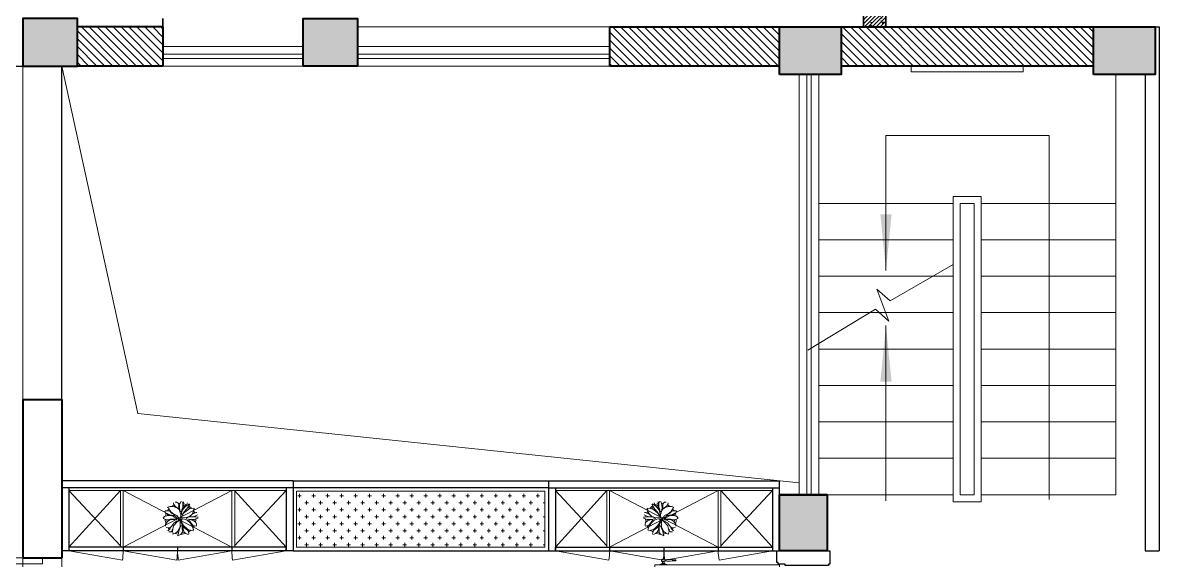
# Model space of a CAD drawing. Extents: x 141531 to 670160, y -200720 to 55914.
# Drawn here: x 506098 to 514208, y -172870 to -169031 of the extents above; entities that cross this region are included whole.
import ezdxf

# ---------------------------------------------------------------- set-up
doc = ezdxf.new("R2010")
doc.units = 0
doc.header["$LTSCALE"] = 1000
doc.header["$MEASUREMENT"] = 0
doc.linetypes.add('ACAD_ISO03W100', pattern=[30, 12, -18])
doc.layers.get('0').update_dxf_attribs({"color": 252, "linetype": 'CONTINUOUS'})
for name, color, linetype, lineweight in [('01.0墙体线', 7, 'CONTINUOUS', 40), ('01.1新加墙体线', 1, 'CONTINUOUS', 35), ('01.2墙体填充', 251, 'CONTINUOUS', 5), ('02.1家具粗', 4, 'CONTINUOUS', 25), ('02.3家具细', 9, 'CONTINUOUS', 5), ('08.1窗外线', 2, 'CONTINUOUS', 18), ('08.2窗内线', 3, 'CONTINUOUS', 5), ('09.0门用线', 5, 'CONTINUOUS', 15), ('11.0绿化线', 3, 'CONTINUOUS', 5), ('12.0填充线', 8, 'CONTINUOUS', 5), ('13.1柱填充', 8, 'CONTINUOUS', 0), ('14.5楼梯线', 80, 'CONTINUOUS', 18), ('16.0分割线', 6, 'ACAD_ISO03W100', 13)]:
    doc.layers.add(name, color=color, linetype=linetype, lineweight=lineweight)
doc.layers.add('设计', color=4, linetype='CONTINUOUS')
pattern_1 = [(135, (127373.17, -602921.306), (-28.2842712, -28.2842712), [])]

# ---------------------------------------------------------------- blocks, each defined once
blk = doc.blocks.new('_ARROW')
blk.add_solid([(0, 0), (-1, 0.1), (-1, -0.1)])
blk = doc.blocks.new('A$C501F2513')
at = {"layer": '02.3家具细', "ltscale": 1.4}
for p, q in [((-3.8, 6), (-3.8, -7.8)), ((6.1, 11), (1.1, 11)), ((11, 6), (11, -7.8)), ((11, 4.9), (23.4, 4.9)), ((23.4, 4.9), (23.4, -6.7)), ((25.9, 6.5), (25, 6.5)), ((30, 15.6), (25.9, 6.5)), ((25.9, 6.5), (25.9, -8.3)), ((32.5, 23.9), (30, 15.6)), ((30, 15.6), (30, -17.4)), ((32.5, 23.9), (32.5, -25.6)), ((34.1, 23.9), (32.5, 23.9)), ((34.1, 23.9), (34.1, -25.6)), ((6.1, -12.8), (1.1, -12.8)), ((11, -6.7), (23.4, -6.7)), ((25.9, -8.3), (25, -8.3)), ((25.9, -8.3), (30, -17.4)), ((30, -17.4), (32.5, -25.6)), ((32.5, -25.6), (34.1, -25.6))]:
    blk.add_line(p, q, dxfattribs=at)
for centre, radius, start, end in [((1.1, 6), 4.95, 90, 180), ((6.1, 6), 4.95, 0, 90), ((25, 4.9), 1.65, 90, 180), ((1.1, -7.8), 4.95, 180, 270), ((92.4, -41.4), 95.7, 162.58412, 193.26367), ((-55.4, -72.1), 55.3, 350.97481, 9.02519), ((6.1, -7.8), 4.95, 270, 0), ((-85.2, -41.4), 95.7, 346.73633, 17.41588), ((62.6, -72.1), 55.3, 170.97481, 189.02519), ((25, -6.7), 1.65, 180, 270), ((10.7, -81.5), 11.5, 176.38558, 216.23146), ((3.6, -87.3), 2.31, 203.59413, 336.40587), ((-3.6, -81.5), 11.5, 323.76854, 3.61442)]:
    blk.add_arc(centre, radius, start, end, dxfattribs=at)
blk = doc.blocks.new('A$C05DC0E02')
at = {"layer": '09.0门用线', "ltscale": 0.1}
for p, q in [((-1411, 833.2), (-1367.8, 833.2)), ((-1411, -166.8), (-1411, 833.2)), ((-1367.8, 833.2), (-1367.8, -166.8)), ((45.7, -166.8), (45.7, 333.2)), ((45.7, 333.2), (89, 333.2)), ((89, 333.2), (89, -166.8)), ((-1367.8, -166.8), (-1411, -166.8)), ((89, -166.8), (45.7, -166.8))]:
    blk.add_line(p, q, dxfattribs=at)
at = {"layer": '09.0门用线', "linetype": 'ACAD_ISO03W100'}
for centre, radius, start, end in [((-1411, -166.8), 1000, 0, 90), ((89, -166.8), 500, 90, 180)]:
    blk.add_arc(centre, radius, start, end, dxfattribs=at)
at = {"layer": '02.1家具粗', "yscale": 1.080459770120797, "zscale": 1.080459770114943}
for p, xscale in [((-1447.9, 769.3), 1.080459770164452), ((-1331, 769.3), -1.080459770164452), ((8.9, 269.3), 1.080459770164452), ((125.8, 269.3), -1.080459770164452)]:
    blk.add_blockref('A$C501F2513', p, dxfattribs=dict(at, xscale=xscale))
blk = doc.blocks.new('A$C576C5176')
at = {"layer": '02.3家具细', "ltscale": 1.4}
for p, q in [((-302.8, 114.9), (-302.8, 99.9)), ((-292.1, 120.2), (-297.5, 120.2)), ((-292.1, 94.5), (-297.5, 94.5)), ((-286.8, 114.9), (-286.8, 99.9)), ((-286.8, 113.6), (-273.4, 113.6)), ((-286.8, 101.1), (-273.4, 101.1)), ((-273.4, 113.6), (-273.4, 101.1)), ((-270.7, 115.4), (-271.6, 115.4)), ((-270.7, 99.4), (-271.6, 99.4)), ((-266.3, 125.2), (-270.7, 115.4)), ((-270.7, 115.4), (-270.7, 99.4)), ((-270.7, 99.4), (-266.3, 89.6)), ((-263.6, 134.1), (-266.3, 125.2)), ((-266.3, 125.2), (-266.3, 89.6)), ((-266.3, 89.6), (-263.6, 80.6)), ((-263.6, 134.1), (-263.6, 80.6)), ((-261.8, 134.1), (-263.6, 134.1)), ((-261.8, 134.1), (-261.8, 80.6)), ((-218.6, 134.1), (-218.6, 80.6)), ((-218.6, 134.1), (-216.8, 134.1)), ((-216.8, 134.1), (-216.8, 80.6)), ((-216.8, 134.1), (-214.1, 125.2)), ((-214.1, 89.6), (-216.8, 80.6)), ((-214.1, 125.2), (-214.1, 89.6)), ((-214.1, 125.2), (-209.7, 115.4)), ((-209.7, 99.4), (-214.1, 89.6)), ((-209.7, 115.4), (-209.7, 99.4)), ((-209.7, 115.4), (-208.8, 115.4)), ((-209.7, 99.4), (-208.8, 99.4)), ((-193.6, 113.6), (-207, 113.6)), ((-207, 113.6), (-207, 101.1)), ((-193.6, 101.1), (-207, 101.1)), ((-193.6, 114.9), (-193.6, 99.9)), ((-188.3, 120.2), (-182.9, 120.2)), ((-188.3, 94.5), (-182.9, 94.5)), ((-177.6, 114.9), (-177.6, 99.9)), ((-263.6, 80.6), (-261.8, 80.6)), ((-216.8, 80.6), (-218.6, 80.6)), ((1154, -385.1), (1154, -400.1)), ((1164.7, -379.8), (1159.3, -379.8)), ((1164.7, -405.5), (1159.3, -405.5)), ((1170, -385.1), (1170, -400.1)), ((1170, -386.4), (1183.4, -386.4)), ((1170, -398.9), (1183.4, -398.9)), ((1183.4, -386.4), (1183.4, -398.9)), ((1186.1, -384.6), (1185.2, -384.6)), ((1186.1, -400.6), (1185.2, -400.6)), ((1190.5, -374.8), (1186.1, -384.6)), ((1186.1, -384.6), (1186.1, -400.6)), ((1186.1, -400.6), (1190.5, -410.4)), ((1193.2, -365.9), (1190.5, -374.8)), ((1190.5, -374.8), (1190.5, -410.4)), ((1193.2, -365.9), (1193.2, -419.4)), ((1195, -365.9), (1193.2, -365.9)), ((1195, -365.9), (1195, -419.4)), ((1238.2, -365.9), (1238.2, -419.4)), ((1238.2, -365.9), (1240, -365.9)), ((1240, -365.9), (1240, -419.4)), ((1240, -365.9), (1242.6, -374.8)), ((1242.6, -374.8), (1242.6, -410.4)), ((1242.6, -374.8), (1247.1, -384.6)), ((1247.1, -400.6), (1242.6, -410.4)), ((1247.1, -384.6), (1247.1, -400.6)), ((1247.1, -384.6), (1248, -384.6)), ((1247.1, -400.6), (1248, -400.6)), ((1263.1, -386.4), (1249.8, -386.4)), ((1249.8, -386.4), (1249.8, -398.9)), ((1263.1, -398.9), (1249.8, -398.9)), ((1263.1, -385.1), (1263.1, -400.1)), ((1268.5, -379.8), (1273.8, -379.8)), ((1268.5, -405.5), (1273.8, -405.5)), ((1279.2, -385.1), (1279.2, -400.1)), ((1190.5, -410.4), (1193.2, -419.4)), ((1193.2, -419.4), (1195, -419.4)), ((1240, -419.4), (1238.2, -419.4)), ((1242.6, -410.4), (1240, -419.4))]:
    blk.add_line(p, q, dxfattribs=at)
for centre, major_axis, start_param, end_param in [((-198.8, 63.6), (-73.1, 73.1), 0.481434, 1.016893), ((-297.5, 114.9), (-3.78, 3.78), -0.785398, 0.785398), ((-297.5, 99.9), (3.78, 3.78), 2.356194, 3.926991), ((-292.1, 114.9), (-3.78, 3.78), 3.926991, 5.497787), ((-292.1, 99.9), (3.78, 3.78), 3.926991, 5.497787), ((-390.8, 63.6), (-73.1, 73.1), 3.695496, 4.230955), ((-271.6, 113.6), (-1.26, 1.26), -0.785398, 0.785398), ((-271.6, 101.1), (-1.26, 1.26), 0.785398, 2.356194), ((-287.1, 20.3), (8.77, 8.77), 2.293111, 2.988553), ((-358.5, 30.5), (42.3, 42.3), 5.340268, 5.655306), ((-294.8, 14), (-1.76, 1.76), 1.197193, 3.515196), ((-302.5, 20.3), (8.77, 8.77), 4.865429, 5.560871), ((-231.1, 30.5), (42.3, 42.3), 2.198675, 2.513714), ((1258, -436.4), (-73.1, 73.1), 0.481434, 1.016893), ((1258, -436.4), (-73.1, 73.1), 0.481434, 1.016893), ((1159.3, -385.1), (-3.78, 3.78), -0.785398, 0.785398), ((1159.3, -385.1), (-3.78, 3.78), -0.785398, 0.785398), ((1159.3, -400.1), (3.78, 3.78), 2.356194, 3.926991), ((1159.3, -400.1), (3.78, 3.78), 2.356194, 3.926991), ((1164.7, -385.1), (-3.78, 3.78), 3.926991, 5.497787), ((1164.7, -385.1), (-3.78, 3.78), 3.926991, 5.497787), ((1164.7, -400.1), (3.78, 3.78), 3.926991, 5.497787), ((1164.7, -400.1), (3.78, 3.78), 3.926991, 5.497787), ((1066, -436.4), (-73.1, 73.1), 3.695496, 4.230955), ((1066, -436.4), (-73.1, 73.1), 3.695496, 4.230955), ((1185.2, -386.4), (-1.26, 1.26), -0.785398, 0.785398), ((1185.2, -386.4), (-1.26, 1.26), -0.785398, 0.785398), ((1185.2, -398.9), (-1.26, 1.26), 0.785398, 2.356194), ((1185.2, -398.9), (-1.26, 1.26), 0.785398, 2.356194), ((1169.7, -479.7), (8.77, 8.77), 2.293111, 2.988553), ((1169.7, -479.7), (8.77, 8.77), 2.293111, 2.988553), ((1098.3, -469.5), (42.3, 42.3), 5.340268, 5.655306), ((1098.3, -469.5), (42.3, 42.3), 5.340268, 5.655306), ((1154.3, -479.7), (8.77, 8.77), 4.865429, 5.560871), ((1154.3, -479.7), (8.77, 8.77), 4.865429, 5.560871), ((1225.7, -469.5), (42.3, 42.3), 2.198675, 2.513714), ((1225.7, -469.5), (42.3, 42.3), 2.198675, 2.513714), ((1162, -486), (-1.76, 1.76), 1.197193, 3.515196), ((1162, -486), (-1.76, 1.76), 1.197193, 3.515196)]:
    blk.add_ellipse(centre, major_axis=major_axis, ratio=1, start_param=start_param, end_param=end_param, dxfattribs=at)
at = {"layer": '02.3家具细', "ltscale": 1.4, "extrusion": (0, 0, -1)}
for centre, major_axis, start_param, end_param in [((-208.8, 113.6), (1.26, 1.26), -0.785398, 0.785398), ((-208.8, 101.1), (1.26, 1.26), 0.785398, 2.356194), ((-89.6, 63.6), (73.1, 73.1), 3.695496, 4.230955), ((-188.3, 114.9), (3.78, 3.78), 3.926991, 5.497787), ((-188.3, 99.9), (-3.78, 3.78), 3.926991, 5.497787), ((-182.9, 114.9), (3.78, 3.78), -0.785398, 0.785398), ((-182.9, 99.9), (-3.78, 3.78), 2.356194, 3.926991), ((-281.6, 63.6), (73.1, 73.1), 0.481434, 1.016893), ((-177.9, 20.3), (-8.77, 8.77), 4.865429, 5.560871), ((-249.3, 30.5), (-42.3, 42.3), 2.198675, 2.513714), ((-185.6, 14), (1.76, 1.76), 1.197193, 3.515196), ((-193.3, 20.3), (-8.77, 8.77), 2.293111, 2.988553), ((-121.9, 30.5), (-42.3, 42.3), 5.340268, 5.655306), ((1248, -386.4), (1.26, 1.26), -0.785398, 0.785398), ((1248, -386.4), (1.26, 1.26), -0.785398, 0.785398), ((1248, -398.9), (1.26, 1.26), 0.785398, 2.356194), ((1248, -398.9), (1.26, 1.26), 0.785398, 2.356194), ((1367.1, -436.4), (73.1, 73.1), 3.695496, 4.230955), ((1367.1, -436.4), (73.1, 73.1), 3.695496, 4.230955), ((1268.5, -385.1), (3.78, 3.78), 3.926991, 5.497787), ((1268.5, -385.1), (3.78, 3.78), 3.926991, 5.497787), ((1268.5, -400.1), (-3.78, 3.78), 3.926991, 5.497787), ((1268.5, -400.1), (-3.78, 3.78), 3.926991, 5.497787), ((1273.8, -385.1), (3.78, 3.78), -0.785398, 0.785398), ((1273.8, -385.1), (3.78, 3.78), -0.785398, 0.785398), ((1273.8, -400.1), (-3.78, 3.78), 2.356194, 3.926991), ((1273.8, -400.1), (-3.78, 3.78), 2.356194, 3.926991), ((1175.2, -436.4), (73.1, 73.1), 0.481434, 1.016893), ((1175.2, -436.4), (73.1, 73.1), 0.481434, 1.016893), ((1278.9, -479.7), (-8.77, 8.77), 4.865429, 5.560871), ((1278.9, -479.7), (-8.77, 8.77), 4.865429, 5.560871), ((1207.5, -469.5), (-42.3, 42.3), 2.198675, 2.513714), ((1207.5, -469.5), (-42.3, 42.3), 2.198675, 2.513714), ((1263.4, -479.7), (-8.77, 8.77), 2.293111, 2.988553), ((1263.4, -479.7), (-8.77, 8.77), 2.293111, 2.988553), ((1334.9, -469.5), (-42.3, 42.3), 5.340268, 5.655306), ((1334.9, -469.5), (-42.3, 42.3), 5.340268, 5.655306), ((1271.2, -486), (1.76, 1.76), 1.197193, 3.515196), ((1271.2, -486), (1.76, 1.76), 1.197193, 3.515196)]:
    blk.add_ellipse(centre, major_axis=major_axis, ratio=1, start_param=start_param, end_param=end_param, dxfattribs=at)
at = {"layer": '09.0门用线', "ltscale": 0.1}
for p, q in [((-261.8, 172.2), (-218.6, 172.2)), ((-261.8, -827.8), (-261.8, 172.2)), ((-218.6, 172.2), (-218.6, -827.8)), ((1195, -827.8), (1195, -327.8)), ((1195, -327.8), (1238.2, -327.8)), ((1238.2, -327.8), (1238.2, -827.8))]:
    blk.add_line(p, q, dxfattribs=at)
at = {"layer": '09.0门用线', "linetype": 'ACAD_ISO03W100'}
for centre, radius, start, end in [((-261.8, -827.8), 1000, 0, 90), ((1238.2, -827.8), 500, 90, 180)]:
    blk.add_arc(centre, radius, start, end, dxfattribs=at)
at = {"layer": '02.1家具粗'}
blk.add_blockref('A$C05DC0E02', (1149.2, -661), dxfattribs=at)
blk = doc.blocks.new('A$C32F74C78')
at = {"layer": '09.0门用线', "ltscale": 0.1}
for p, q in [((-134.5, 207.8), (-94.5, 207.8)), ((-134.5, -662.2), (-134.5, 207.8)), ((-94.5, 207.8), (-94.5, -662.2)), ((-94.5, -662.2), (-134.5, -662.2))]:
    blk.add_line(p, q, dxfattribs=at)
at = {"layer": '09.0门用线', "linetype": 'ACAD_ISO03W100'}
blk.add_arc((-113.8, -641.6), 849.6, 358.60893, 88.69529, dxfattribs=at)
at = {"layer": '02.1家具粗'}
blk.add_blockref('A$C501F2513', (-168.6, 148.7), dxfattribs=at)
at = {"layer": '02.1家具粗', "xscale": -1}
blk.add_blockref('A$C501F2513', (-60.4, 148.7), dxfattribs=at)
blk = doc.blocks.new('A$C31640EEB')
at = {"layer": '11.0绿化线', "lineweight": 0}
for points in [[(-308, 222), (-248, 213), (-216, 202), (-170, 167), (-126, 130), (-94, 81), (-83, 53), (-119, 48), (-180, 56), (-238, 81), (-276, 116), (-298, 153), (-302, 187), (-319, 213)], [(-228, 298), (-182, 270), (-152, 245), (-111, 196), (-89, 143), (-87, 117), (-97, 107), (-115, 120), (-136, 153), (-185, 209), (-214, 255), (-234, 291)], [(-122, 330), (-121, 290), (-118, 233), (-112, 211), (-142, 248), (-178, 277), (-193, 315)], [(-76, 339), (-56, 277), (-53, 225), (-59, 183), (-69, 161), (-84, 160), (-94, 183), (-99, 213), (-111, 237), (-112, 275), (-111, 305), (-102, 329), (-94, 339)], [(157, 240), (137, 218), (118, 185), (102, 155), (53, 122), (-8, 91), (-22, 66), (-42, 51), (-58, 43), (-71, 57), (-79, 83), (-77, 110), (-66, 138), (-62, 165), (-45, 197), (-17, 218), (22, 240), (61, 250), (114, 250), (140, 253)], [(53, 315), (48, 284), (19, 248), (-21, 223), (-45, 212), (-39, 238), (-40, 275), (-34, 304), (-8, 327), (21, 329)], [(-381, 45), (-360, 35), (-311, 22), (-240, 22), (-180, 32), (-171, 42), (-210, 59), (-247, 66), (-318, 65), (-361, 62), (-382, 59)], [(-371, 104), (-334, 82), (-306, 73), (-262, 70), (-241, 73), (-247, 83), (-280, 113), (-310, 129), (-344, 146), (-363, 145)], [(-352, -96), (-319, -95), (-287, -80), (-259, -43), (-234, -5), (-220, 5), (-222, 13), (-251, 17), (-287, 4), (-313, -9), (-343, -36), (-353, -64), (-353, -78), (-358, -81)], [(-294, -182), (-265, -176), (-244, -166), (-215, -161), (-187, -143), (-130, -91), (-104, -53), (-91, -17), (-93, 13), (-85, 29), (-111, 33), (-143, 24), (-198, 3), (-240, -40), (-268, -78), (-290, -124), (-296, -149), (-305, -169)], [(-55, 23), (-72, 31), (-74, 7), (-63, -12), (-64, -111), (-24, -189), (22, -230), (62, -237), (61, -220), (71, -196), (63, -152), (50, -93), (-15, -20), (-41, -5), (-57, 7), (-54, 25)], [(180, -122), (151, -130), (123, -125), (95, -107), (42, -42), (-9, -12), (-28, -4), (-49, 24), (-36, 36), (-14, 32), (4, 12), (29, 12), (39, 20), (105, 17), (153, -11), (191, -63), (194, -72), (193, -101)], [(235, 35), (188, 17), (146, 16), (104, 23), (49, 28), (15, 34), (-5, 35), (-15, 41), (-5, 58), (26, 78), (99, 88), (155, 91), (212, 75), (235, 42)], [(204, 166), (193, 138), (180, 121), (136, 105), (80, 95), (45, 93), (20, 85), (32, 100), (53, 117), (86, 131), (112, 160), (138, 172), (178, 173), (201, 171)], [(-205, -246), (-167, -230), (-145, -208), (-123, -173), (-112, -121), (-98, -72), (-77, -27), (-71, -20), (-79, -15), (-88, -31), (-114, -99), (-132, -123), (-197, -168), (-210, -195), (-219, -239)], [(-19, -272), (-35, -233), (-41, -187), (-62, -133), (-80, -94), (-93, -88), (-101, -101), (-102, -142), (-104, -181), (-101, -209), (-76, -247), (-59, -252), (-20, -272)], [(71, -149), (74, -160), (80, -189), (95, -197), (135, -197)], [(150, -182), (120, -150), (104, -126)]]:
    blk.add_lwpolyline(points, dxfattribs=at)
for radius, start, end in [(271, 122.2512, 136.7765), (243, 122.3058, 132.621), (271, 100.4346, 113.1737), (243, 101.3591, 109.8483), (271, 82.2075, 88.2361), (243, 82.4966, 86.1312), (243, 62.0118, 66.7996), (271, 53.8718, 65.0493), (271, 31.4795, 41.2217), (271, 180.09, 192.8352), (271, 168.4687, 173.0645), (271, 147.3344, 157.3752), (243, 181.9063, 189.2339), (243, 169.5903, 171.8886), (243, 153.5411, 157.9448), (243, 34.3111, 38.818), (243, 13.8606, 19.6899), (243, 346.4871, 356.7394), (271, 10.4304, 20.1718), (271, 341.5204, 358.0539), (271, 207.0051, 216.0828), (243, 207.2404, 212.0693), (271, 227.9101, 239.1424), (243, 232.5762, 237.9874), (243, 304.6758, 307.1529), (271, 301.2339, 305.155), (243, 317.8305, 321.2954), (271, 316.6278, 323.8501), (271, 250.5022, 268.3005), (243, 253.4691, 263.2789), (243, 278.0833, 285.2943), (271, 278.3268, 289.1357)]:
    blk.add_arc((-72, 31), radius, start, end, dxfattribs=at)
blk = doc.blocks.new('sssss')
at = {"layer": '01.2墙体填充'}
h = blk.add_hatch(dxfattribs=at)
h.set_pattern_fill('AN31C,_O', color=256, scale=200, angle=180)
h.set_pattern_definition([(225, (127373.172, -602921.306), (14.1421356, -14.1421356), []), (230, (127373.17, -602921.3), (-143.452037, 12.550427), [15, -165]), (175, (127373.17, -602921.3), (27.750267, -150.438427), [12, -132]), (280.4514, (127361.22, -602920.26), (-115.701876, -137.887908), [12.748038, -140.228422]), (226.1842, (127373.17, -602961.3), (-213.44821, 33.103803), [22.5, -247.5]), (276.6356, (127355.38, -602958.55), (-186.93254, -194.823574), [19.12206, -210.3426]), (171.1842, (127373.17, -602961.3), (-186.93239, -194.82372), [18, -198]), (201, (127353.17, -602951.3), (-119.38141, 80.523778), [15, -165]), (146, (127353.17, -602951.3), (-48.663066, -145.03001), [12, -132]), (251.4514, (127343.22, -602944.6), (-168.044526, -64.5061), [12.748038, -140.228422]), (217.5, (127373.17, -602921.306), (-2.431971, -66.5787708), [0, -130.4, 0, -134, 0, -132.5]), (187.5, (127373.17, -602921.306), (-52.6139075, -78.882342), [0, -76.4, 0, -127.4, 0, -50.5]), (147.5, (127417.77, -602921.306), (-106.7644872, 4.5109743), [0, -50, 0, -156, 0, -207]), (137.5, (127437.77, -602921.31), (-116.637234, -20.020996), [0, -65, 0, -103.6, 0, -147])])
h.paths.add_polyline_path([(-2257.2, 4480), (-2257.2, 4460), (-2257.2, 4360), (-2097.2, 4360), (-2097.2, 4480)])
h.paths.add_polyline_path([(-2257.2, 5550), (-2257.2, 5430), (-2097.2, 5430), (-2097.2, 5450), (-2097.2, 5550)])
h = blk.add_hatch(dxfattribs=at)
h.set_pattern_fill('ANSI31,_O', color=256, scale=400, angle=90)
h.set_pattern_definition(pattern_1)
h.paths.add_polyline_path([(-7867.2, 4360), (-7867.2, 4080), (-7257.2, 4080), (-7257.2, 4360)])
h = blk.add_hatch(dxfattribs=at)
h.set_pattern_fill('ANSI31,_O', color=256, scale=400, angle=90)
h.set_pattern_definition(pattern_1)
h.paths.add_polyline_path([(-4067.2, 4360), (-4067.2, 4080), (-2857.2, 4080), (-2857.2, 4360)])
h.paths.add_polyline_path([(-2417.2, 4360), (-2417.2, 4080), (-617.2, 4080), (-617.2, 4360)])
at = {"layer": '12.0填充线'}
h = blk.add_hatch(dxfattribs=at)
h.set_pattern_fill('十子花', color=256, scale=200, angle=90, style=0)
h.set_pattern_definition([(90, (127373.17, -602921.306), (-50, 50), [25, -75]), (180, (127385.67, -602908.806), (-50, -50), [25, -75])])
h.paths.add_polyline_path([(-4531.4, 645), (-4531.4, 1045), (-6303, 1045), (-6303, 645)])
at = {"layer": '13.1柱填充'}
for points in [[(-7867.2, 4080), (-7867.2, 4420), (-8257.2, 4420), (-8257.2, 4080)], [(-6257.2, 4080), (-5867.2, 4080), (-5867.2, 4420), (-6257.2, 4420)], [(-2417.2, 4360), (-2857.2, 4360), (-2857.2, 4020), (-2417.2, 4020)], [(-617.2, 4360), (-617.2, 4020), (-177.2, 4020), (-177.2, 4360)], [(-2857.2, 1020), (-2857.2, 620), (-2517.2, 620), (-2517.2, 1020), (-2577.2, 1020)]]:
    blk.add_hatch(color=256, dxfattribs=at).paths.add_polyline_path(points)
at = {"layer": '01.0墙体线'}
for p, q in [((-7257.2, 4360), (-7867.2, 4360)), ((-7257.2, 4360), (-7257.2, 4080)), ((-7257.2, 4080), (-7867.2, 4080)), ((-8257.2, 1700), (-8257.2, 570)), ((-8257.2, 1700), (-7977.2, 1700)), ((-7977.2, 1700), (-7977.2, 570)), ((-2517.2, 1020), (-2857.2, 1020)), ((-8257.2, 570), (-7977.2, 570)), ((-2517.2, 620), (-2857.2, 620))]:
    blk.add_line(p, q, dxfattribs=at)
at = {"layer": '01.0墙体线', "ltscale": 0.1}
for p, q in [((-4067.2, 4360), (-2857.2, 4360)), ((-4067.2, 4080), (-4067.2, 4360)), ((-2417.2, 4360), (-617.2, 4360)), ((-2857.2, 4080), (-4067.2, 4080)), ((-617.2, 4080), (-2417.2, 4080))]:
    blk.add_line(p, q, dxfattribs=at)
for points in [[(-7867.2, 4080), (-7867.2, 4420), (-8257.2, 4420), (-8257.2, 4080)], [(-6257.2, 4080), (-6257.2, 4420), (-5867.2, 4420), (-5867.2, 4080)], [(-2857.2, 4020), (-2857.2, 4360), (-2417.2, 4360), (-2417.2, 4020)], [(-617.2, 4020), (-617.2, 4360), (-177.2, 4360), (-177.2, 4020)], [(-2857.2, 620), (-2857.2, 1020), (-2517.2, 1020), (-2517.2, 620)]]:
    blk.add_lwpolyline(points, close=True, dxfattribs=at)
at = {"layer": '01.1新加墙体线'}
for p, q in [((-2257.2, 4480), (-2257.2, 4360)), ((-2097.2, 4480), (-2097.2, 4360)), ((-7257.2, 4360), (-7257.2, 4420))]:
    blk.add_line(p, q, dxfattribs=at)
at = {"layer": '02.1家具粗'}
for p, q in [((-177.2, 4360), (-147.2, 4360)), ((-147.2, 4360), (-147.2, 620)), ((-247.2, 4020), (-247.2, 620)), ((-6328, 1120), (-7977.2, 1120)), ((-6328, 1120), (-6328, 620)), ((-6328, 1120), (-4506.4, 1120)), ((-4506.4, 1070), (-6328, 1070)), ((-4506.4, 1120), (-4506.4, 620)), ((-4506.4, 1120), (-2857.2, 1120)), ((-2857.2, 1020), (-2857.2, 1120)), ((-6328, 620), (-7977.2, 620)), ((-6378, 645), (-7927.2, 645)), ((-7927.2, 645), (-7927.2, 620)), ((-7539.7, 645), (-7539.7, 620)), ((-7152.6, 645), (-7152.6, 620)), ((-6764.7, 645), (-6764.7, 620)), ((-6378, 620), (-6378, 645)), ((-6328, 620), (-4506.4, 620)), ((-4506.4, 620), (-2857.2, 620)), ((-4456.4, 620), (-4456.4, 645)), ((-4456.4, 645), (-2907.2, 645)), ((-4069.7, 645), (-4069.7, 620)), ((-3681.8, 645), (-3681.8, 620)), ((-3294.7, 645), (-3294.7, 620)), ((-2907.2, 645), (-2907.2, 620)), ((-247.2, 620), (-147.2, 620))]:
    blk.add_line(p, q, dxfattribs=at)
at = {"layer": '02.1家具粗', "linetype": 'ACAD_ISO03W100'}
for p, q in [((-6328, 1070), (-7977.2, 1070)), ((-7927.2, 1070), (-7927.2, 645)), ((-6378, 1070), (-6378, 620)), ((-4506.4, 1070), (-2857.2, 1070)), ((-4456.4, 1070), (-4456.4, 620)), ((-2907.2, 1070), (-2907.2, 645))]:
    blk.add_line(p, q, dxfattribs=at)
at = {"layer": '02.1家具粗'}
blk.add_lwpolyline([(-2817.2, 515), (-2817.2, 525), (-2867.2, 525), (-2867.2, 535), (-2877.2, 535), (-2877.2, 620), (-2857.2, 620), (-2857.2, 620), (-2517.2, 620), (-2517.2, 620), (-2497.2, 620), (-2497.2, 525), (-2507.2, 525), (-2507.2, 515)], close=True, dxfattribs=at)
at = {"layer": '02.3家具细', "linetype": 'ACAD_ISO03W100'}
for p, q in [((-6378, 1050), (-7927.2, 1050)), ((-7559.7, 1050), (-7559.7, 645)), ((-7539.7, 1050), (-7539.7, 645)), ((-6764.7, 1050), (-6764.7, 645)), ((-6744.7, 1050), (-6744.7, 645)), ((-4456.4, 1050), (-2907.2, 1050)), ((-4089.7, 1050), (-4089.7, 645)), ((-4069.7, 1050), (-4069.7, 645)), ((-3294.7, 1050), (-3294.7, 645)), ((-3274.7, 1050), (-3274.7, 645))]:
    blk.add_line(p, q, dxfattribs=at)
at = {"layer": '02.3家具细', "linetype": 'ACAD_ISO03W100', "ltscale": 3}
for p, q in [((-7927.2, 645), (-7559.7, 1050)), ((-7927.2, 1050), (-7559.7, 653.6)), ((-7539.7, 645), (-6764.7, 1050)), ((-7539.7, 1050), (-6764.7, 645)), ((-6378, 645), (-6745.5, 1050)), ((-6378, 1050), (-6745.5, 653.6)), ((-4456.4, 1050), (-4088.9, 653.6)), ((-4456.4, 645), (-4088.9, 1050)), ((-3294.7, 1050), (-4069.7, 645)), ((-3294.7, 645), (-4069.7, 1050)), ((-2907.2, 1050), (-3274.7, 653.6)), ((-2907.2, 645), (-3274.7, 1050))]:
    blk.add_line(p, q, dxfattribs=at)
at = {"layer": '02.3家具细'}
for p, q in [((-7927.2, 620), (-7545.5, 553.1)), ((-7539.7, 620), (-7158, 553.1)), ((-6765.5, 620), (-7147.1, 553.1)), ((-6378, 620), (-6759.6, 553.1)), ((-4456.4, 620), (-4074.7, 553.1)), ((-4068.9, 620), (-3687.2, 553.1)), ((-3294.7, 620), (-3676.3, 553.1)), ((-2907.2, 620), (-3288.8, 553.1))]:
    blk.add_line(p, q, dxfattribs=at)
for points in [[(-1917.2, 4040), (-1117.2, 4040), (-1117.2, 4080), (-1917.2, 4080)], [(-6303, 645), (-6303, 1045), (-4531.4, 1045), (-4531.4, 645)]]:
    blk.add_lwpolyline(points, close=True, dxfattribs=at)
for centre, start, end in [((-8384.7, 660.2), 352.72688, 357.27312), ((-7997.2, 660.2), 352.72688, 357.27312), ((-6307.9, 660.2), 182.72688, 187.27312), ((-5920.4, 660.2), 182.72688, 187.27312), ((-4913.9, 660.2), 352.72688, 357.27312), ((-4526.4, 660.2), 352.72688, 357.27312), ((-2837.1, 660.2), 182.72688, 187.27312), ((-2449.6, 660.2), 182.72688, 187.27312)]:
    blk.add_arc(centre, 846, start, end, dxfattribs=at)
at = {"layer": '08.1窗外线'}
for p, q in [((-4067.2, 4360), (-5867.2, 4360)), ((-6257.2, 4220), (-7257.2, 4220)), ((-4067.2, 4220), (-5867.2, 4220)), ((-6257.2, 4080), (-7257.2, 4080)), ((-2717.2, 4020), (-2717.2, 1020)), ((-2577.2, 4020), (-2577.2, 1020))]:
    blk.add_line(p, q, dxfattribs=at)
at = {"layer": '08.1窗外线', "linetype": 'ACAD_ISO03W100'}
for p, q in [((-8257.2, 4080), (-8257.2, 1700)), ((-7977.2, 4080), (-7977.2, 1700))]:
    blk.add_line(p, q, dxfattribs=at)
at = {"layer": '08.1窗外线', "ltscale": 0.1}
blk.add_line((-5867.2, 4080), (-4067.2, 4080), dxfattribs=at)
at = {"layer": '08.2窗内线'}
for p, q in [((-6257.2, 4165), (-7257.2, 4165)), ((-4067.2, 4165), (-5867.2, 4165)), ((-6257.2, 4135), (-7257.2, 4135)), ((-2662.2, 4020), (-2662.2, 1020)), ((-2632.2, 4020), (-2632.2, 1020))]:
    blk.add_line(p, q, dxfattribs=at)
at = {"layer": '08.2窗内线', "ltscale": 0.1}
blk.add_line((-5867.2, 4135), (-4067.2, 4135), dxfattribs=at)
at = {"layer": '14.5楼梯线'}
for p, q in [((-457.2, 1020), (-457.2, 4020)), ((-1617.2, 3100), (-2573.8, 3100)), ((-1617.2, 970), (-1617.2, 3150)), ((-1617.2, 3150), (-1417.2, 3150)), ((-1567.2, 1020), (-1567.2, 3100)), ((-1567.2, 3100), (-1467.2, 3100)), ((-1467.2, 3100), (-1467.2, 1020)), ((-1417.2, 3150), (-1417.2, 970)), ((-457.2, 3100), (-1417.2, 3100)), ((-2573.8, 2840), (-1617.2, 2840)), ((-457.2, 2840), (-1417.2, 2840)), ((-2573.8, 2580), (-1617.2, 2580)), ((-457.2, 2580), (-1417.2, 2580)), ((-2573.8, 2320), (-1617.2, 2320)), ((-457.2, 2320), (-1417.2, 2320)), ((-2577.2, 2060), (-1617.2, 2060)), ((-457.2, 2060), (-1417.2, 2060)), ((-2577.2, 1800), (-1617.2, 1800)), ((-457.2, 1800), (-1417.2, 1800)), ((-2577.2, 1540), (-1617.2, 1540)), ((-457.2, 1540), (-1417.2, 1540)), ((-2577.2, 1280), (-1617.2, 1280)), ((-457.2, 1280), (-1417.2, 1280)), ((-2577.2, 1020), (-1617.2, 1020)), ((-1567.2, 1020), (-1467.2, 1020)), ((-457.2, 1020), (-1417.2, 1020)), ((-1617.2, 970), (-1417.2, 970))]:
    blk.add_line(p, q, dxfattribs=at)
at = {"layer": '16.0分割线'}
for p, q in [((-2097.2, 2227.5), (-2097.2, 975.9)), ((-8257.2, -930), (-8257.2, 570)), ((-7977.2, 570), (-7977.2, -930))]:
    blk.add_line(p, q, dxfattribs=at)
for points in [[(-2717.2, 1105.3), (-7435, 1600.4), (-7977.2, 4080)], [(-2097.2, 2621.2), (-2097.2, 3585), (-932.2, 3585), (-932.2, 986.4)], [(-2655.4, 2052.6), (-2171.1, 2343.7), (-2076.5, 2259.8), (-2161.8, 2487.7), (-2067.2, 2403.7), (-1617.2, 2663.6)]]:
    blk.add_lwpolyline(points, dxfattribs=at)
at = {"layer": '01.0墙体线', "ltscale": 3, "yscale": 0.4034179687732831, "zscale": 0.40341796875}
for p, xscale in [((-7160.2, 834.7), -0.4034179686568677), ((-3674.1, 834.7), 0.4034179686568677)]:
    blk.add_blockref('A$C31640EEB', p, dxfattribs=dict(at, xscale=xscale))
at = {"layer": '02.1家具粗', "rotation": 90}
blk.add_blockref('A$C576C5176', (-8944.9, -668.2), dxfattribs=at)
at = {"layer": '02.1家具粗', "xscale": -1.023529411759228, "yscale": 1.023529411759228, "zscale": 1.023529411764706, "rotation": 90}
blk.add_blockref('A$C32F74C78', (-3534.9, 382.3), dxfattribs=at)
at = {"layer": '16.0分割线', "xscale": 400, "yscale": 400, "zscale": 400}
for p, rotation in [((-2097.2, 2621.2), 270), ((-2097.2, 2227.5), 90)]:
    blk.add_blockref('_ARROW', p, dxfattribs=dict(at, rotation=rotation))

msp = doc.modelspace()

# ---------------------------------------------------------------- linework, layer by layer
at = {"layer": '设计'}
for p, q in [((504777.7, -169341.4), (506097.7, -169341.4)), ((506377.7, -172851.4), (506377.7, -169341.4))]:
    msp.add_line(p, q, dxfattribs=at)

# ---------------------------------------------------------------- block references
msp.add_blockref('sssss', (514354.9, -173421.4), dxfattribs=at)

doc.saveas('drawing.dxf')
